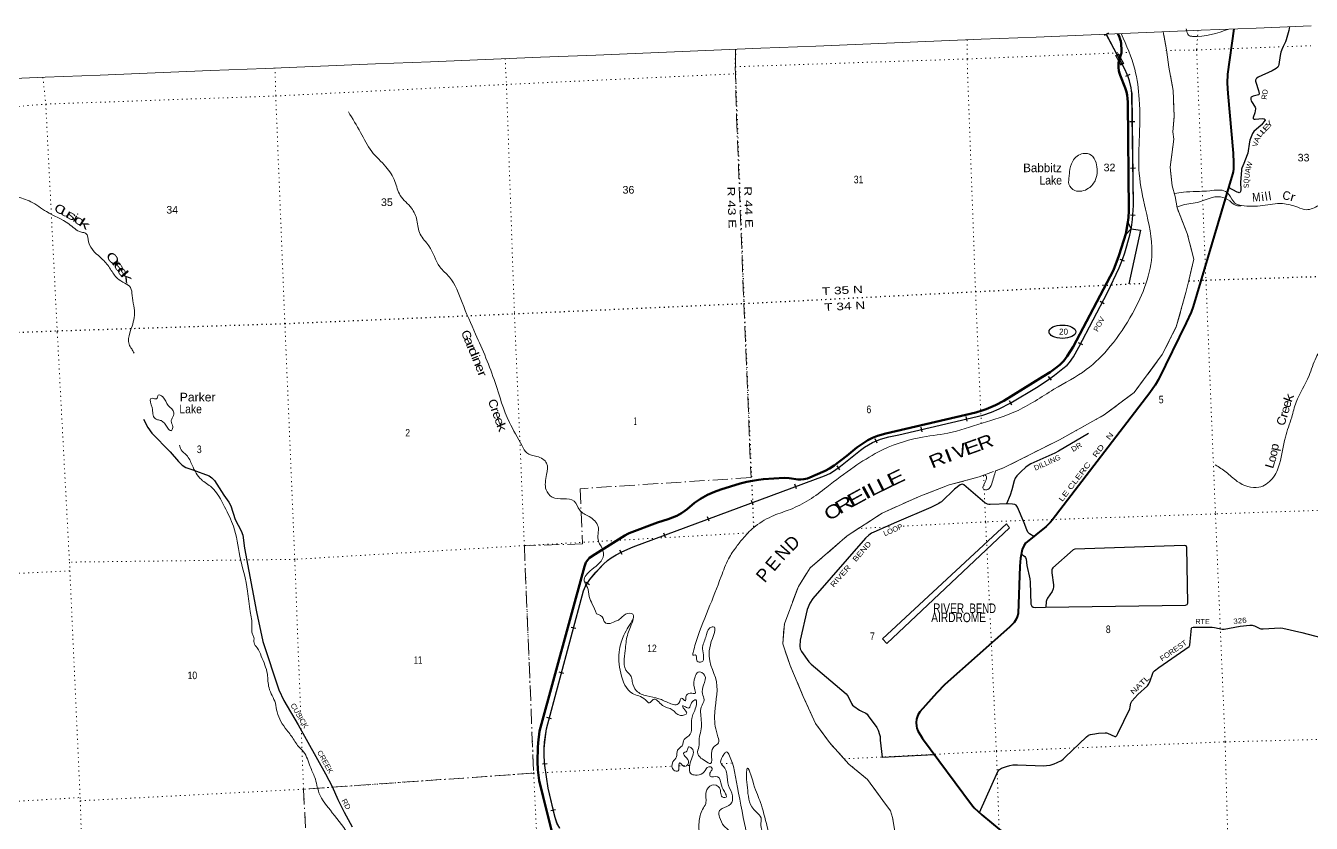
# Model space of a CAD drawing. Header units: feet. Extents: x 733631 to 986127, y 195788 to 388968.
# Drawn here: x 887219 to 916945, y 367933 to 386362 of the extents above; entities that cross this region are included whole.
import ezdxf
from ezdxf.enums import TextEntityAlignment as Align

# ---------------------------------------------------------------- set-up
doc = ezdxf.new("R2010")
doc.units = ezdxf.units.FT
doc.header["$LTSCALE"] = 70
doc.linetypes.add('DOT_DASHED', pattern=[7.7, 5, -1.2, 0.3, -1.2])
doc.linetypes.add('DOTTED', pattern=[1.5, 0.3, -1.2])
for name, color, linetype, lineweight in [('17', 7, 'Continuous', 25), ('23', 7, 'Continuous', 70), ('26', 7, 'Continuous', 40), ('29', 7, 'Continuous', 25), ('34', 7, 'Continuous', 25), ('36', 7, 'Continuous', 13), ('39', 7, 'Continuous', 13), ('4', 7, 'Continuous', 13), ('44', 7, 'DOT_DASHED', 13), ('59', 7, 'Continuous', 13), ('6', 7, 'DOTTED', 25), ('7', 7, 'DOTTED', 13)]:
    doc.layers.add(name, color=color, linetype=linetype, lineweight=lineweight)
for name, color, linetype in [('27', 7, 'Continuous'), ('30', 7, 'Continuous'), ('41', 7, 'Continuous')]:
    doc.layers.add(name, color=color, linetype=linetype)

msp = doc.modelspace()

# ---------------------------------------------------------------- linework, layer by layer
at = {"layer": '17'}
msp.add_ellipse((911190.83, 379290.62), major_axis=(309.24, -1), ratio=0.500121, dxfattribs=at)
at = {"layer": '23'}
for points in [[(912474.13, 386177.35), (912500.14, 386119.97), (912526.22, 386046.61), (912539.62, 386002.17), (912543.85, 385981.72), (912546.73, 385963.23), (912559.63, 385770.42), (912559.64, 385746.26), (912555.48, 385723.91), (912552.66, 385711.21), (912505.98, 385567.62)], [(912505.98, 385567.62), (912497.33, 385536.64), (912490.04, 385503.39), (912486.01, 385461.94), (912486.01, 385399.79), (912495.21, 385321.52), (912508.44, 385268.58), (912525.12, 385220.23), (912643.11, 384926.12), (912671.8, 384836.57), (912688.1, 384754.05), (912698.59, 384677.16), (912706.33, 384595.09), (912729.97, 382083.9), (912715.51, 381933.36), (912701.54, 381824.12), (912656.3, 381552.47), (912614.52, 381406.46), (912493.13, 381042.05), (912368.24, 380715.9), (911436.19, 378939.91), (911304.27, 378729.67), (911222.5, 378619.63), (911132.27, 378526.52), (911033.58, 378447.53), (910904.97, 378355.59), (910727.51, 378245.79)], [(910727.51, 378245.79), (909839.14, 377696.11), (909644.89, 377594.05), (909430.6, 377500.94), (909334.73, 377467.08), (909190.92, 377422.56), (907107.99, 376940.15), (906916.23, 376882.24), (906801.25, 376839.32), (906689.88, 376787.13), (906439.58, 376613.28), (906206.53, 376420.39), (905914.03, 376196.92), (905803.09, 376128.33), (905708.38, 376079.86), (905295.55, 375902.62), (905208.85, 375880.75), (905143.29, 375874.41), (905077.78, 375873.68), (904870.43, 375906.11), (904752.76, 375912.49), (904277.16, 375885.28), (904166.27, 375870.17), (904028.1, 375847.6), (903892.76, 375822.21), (903737.52, 375783.66), (903288.27, 375643.07), (903290.29, 375643.15), (903144.14, 375589.44), (902986.24, 375521.73), (902822.7, 375431.44), (902679.78, 375334.67), (902515.35, 375191.63), (902461.78, 375149.31), (902380.01, 375095.7), (902272.86, 375039.27), (902077.8, 374961.85), (901826.21, 374883.45), (901173.02, 374633.96), (901140.77, 374620.29), (901070.28, 374583.61), (900385.33, 374150.91), (900258.21, 374064.47), (900213.1, 374019.33), (900173.62, 373954.44), (900137.76, 373862.48), (899099.71, 370057.37), (899065.48, 369790.06), (899061.58, 369682.02), (899055.66, 369362.47), (899059.84, 369169.36), (899090.7, 368923.24), (899184.11, 368542.85), (899577.89, 366969.51)]]:
    msp.add_lwpolyline(points, dxfattribs=at)
at = {"layer": '26'}
msp.add_lwpolyline([(915152.86, 386287.58), (915011.51, 385244.55), (915002.07, 385033.99), (915017.89, 384798.2), (915141.7, 383416.99), (915149.04, 383190.96), (915145.83, 383057.88), (915137.59, 382982.04), (915125.31, 382935.35), (914212.66, 379870.46), (914168.57, 379740.6), (914050.36, 379500.01), (913412.21, 378190.45), (913331.55, 378054.55), (913209.29, 377874.92), (910955.15, 374934.58), (910916.87, 374890.74), (910817.76, 374791.5), (910335.3, 374401.79), (910294.58, 374347), (910260.54, 374257.24), (910220.2, 374061.58), (910203.78, 373872.96), (910168.21, 372782.25), (910145.59, 372704.8), (910123.67, 372647.79), (910075.47, 372573.25), (909967.47, 372462.76), (908468.01, 371137.89), (908286.18, 370946.5), (907894.48, 370510.01), (907849.24, 370431.16), (907818.96, 370335.12), (907809.8, 370260.14), (907813.3, 370179.28), (907827.33, 370132.97), (907850.06, 370071.67), (907956.49, 369890.14), (909089.45, 368363.61), (909149.13, 368290.28), (909327.43, 368127.88), (910443.64, 367203.88)], dxfattribs=at)
at = {"layer": '29'}
for points in [[(916440.54, 386340.68), (916426.46, 386250.23), (916367.87, 386036.68), (916350.04, 385991.81), (916279.06, 385849.93), (916254.88, 385789.63), (916242.33, 385751.94), (916227.66, 385674.46), (916198.39, 385463.02), (916189.09, 385432.86), (916171.19, 385402.3), (916135.06, 385370.32), (916044.19, 385318.51), (915717.16, 385172), (915683.16, 385149.74), (915669.03, 385132.22), (915658.57, 385105), (915658.57, 385079.88), (915660.65, 385058.09), (915727.34, 384862.77), (915740.17, 384799.33), (915741.22, 384783.63), (915740.17, 384777.35), (915735.99, 384772.11), (915723.34, 384763.73), (915599.17, 384734.92), (915568.6, 384721.86), (915557.09, 384712.44), (915548.09, 384698.71), (915544.54, 384682.08), (915546.63, 384655.91), (915553.95, 384629.74), (915563.94, 384608.48), (915648.25, 384476.38), (915654.38, 384460.15), (915655.43, 384444.45), (915641.45, 384346.96), (915599.98, 384237.18), (915600.25, 384218.29), (915606.26, 384209.96), (915620.91, 384203.68), (915649.45, 384201.95), (915818.79, 384214.27), (915845.84, 384213.1), (915858.39, 384208.91), (915874.21, 384194.13), (915879.31, 384186.93), (915878.27, 384178.56), (915795.62, 384074.92), (915787.25, 384065.5), (915619.87, 383919.99), (915601.44, 383895.42), (915588.48, 383871.84), (915525.71, 383716.91), (915517.38, 383678.38), (915478.63, 383419.61), (915465.16, 383375.73), (915388.43, 383177.12), (915342.63, 383072.06), (915334.27, 383044.85), (915328.45, 383013.44), (915306.96, 382750.28), (915312.5, 382566.82), (915307.07, 382532.95), (915301.84, 382519.34), (915291.38, 382508.87), (915274.7, 382502.86), (915259.99, 382504.68), (915230.7, 382518.29), (915031.7, 382620.99)], [(912700.81, 381818.39), (912784.07, 381669.66), (912653.05, 381532.98)], [(912784.07, 381669.66), (912996.2, 381637.91), (912723.8, 380398.73)], [(889939.33, 377271.96), (890043.1, 377076.45), (890138.7, 376948.35), (890556.79, 376517.81), (890750.35, 376293.38), (890836.41, 376209.28), (890921.93, 376155.2), (891079.37, 376103.24), (891457.6, 375962.57), (891526.02, 375911.91), (891583.15, 375853.7), (891801.22, 375514.42), (891917.95, 375351.2), (891961.17, 375264.02), (892060.86, 374954.89), (892199.02, 374693.6), (892236, 374589.08), (892280.32, 374290.95), (892553.21, 372821.7), (892700.91, 372132.9), (893068.81, 371012.96), (893189.79, 370770.54), (893520.25, 370209.61), (894149.38, 369074.45), (894306.87, 368785.62), (894434.58, 368483.58), (894584.24, 368188.4), (894770.05, 367850.17)], [(911789.88, 376938.76), (911103.52, 376534.57), (911015.86, 376488.29), (910462.08, 376237.7), (910400.47, 376201.67), (910346.07, 376161.89), (910227.13, 376051.4), (910138.92, 375960.9), (910099.17, 375906.46), (910071.91, 375843.83), (910021.84, 375636.12), (909984.43, 375513.64), (909895, 375310.74)], [(910531.05, 374559.91), (910427.67, 374623.03), (910394.2, 374658.62), (910364.9, 374715.15), (910307.88, 374877.77), (910153.57, 375240.66), (910120.09, 375280.44), (910086.61, 375297.19), (910033.45, 375305.56), (909940.17, 375312.2), (909516.13, 375298.51), (909486.11, 375301.38), (909454.72, 375309.75), (909399.14, 375340.6), (908912.99, 375754.5), (908891.87, 375761.99), (908873.04, 375766.18), (908850.02, 375764.08), (908826.1, 375753.3), (908692.72, 375653.5), (908391.27, 375363.83), (908364.59, 375345.35), (908331.11, 375322.32), (908150.2, 375227.75), (907355.46, 374887.52), (906826.68, 374660.72), (906773.42, 374635.89), (906711.6, 374591.63), (906640.71, 374519.97), (905420.48, 373122.58), (905351.54, 373015.07), (905291.4, 372869.56), (905130.3, 372167.31), (905121.38, 372026.85), (905129.75, 371964.04), (905157.42, 371901.91), (905326.43, 371666.74), (905379.84, 371607.41), (906192.68, 370925.57), (906239.56, 370862.23), (906314.04, 370703.64), (906339.15, 370663.86), (906368.07, 370638.93), (906495.2, 370546.77), (906544.2, 370519.4), (906644.64, 370473.33), (906676.02, 370450.31), (906700.72, 370417.14), (906897.83, 370142.53), (906926.66, 370086.44), (906960.6, 369987.6), (906973.16, 369935.26), (906978.7, 369854.26), (907018.97, 369463.44), (908225.06, 369518.51)], [(910239.43, 374154.85), (910317.92, 374095.07), (910337.74, 374072.41), (910352.39, 374038.9), (910368.95, 373887.07), (910436.08, 373580.39), (910445.48, 373502.4), (910463.29, 372992.07), (910480.52, 372946.67), (910511.42, 372922.98), (910578.76, 372918.02), (910802.85, 372926.32), (914032.95, 372971.13), (914076.85, 372987.86), (914087.35, 373021.38), (914066.42, 374302.72), (914049.68, 374340.41), (914003.65, 374352.97), (911479.57, 374265.23), (911442.54, 374252.48), (910967.56, 373833.74), (910952.43, 373809.78), (910946.64, 373785.58), (910946.08, 373718.72), (910982.21, 373440.12), (910983.52, 373399.21), (910978.03, 373348), (910951.58, 373291.07), (910844.68, 373137.76), (910827.37, 373103.03), (910813.68, 373055.88), (910806.29, 372926.38)], [(909270.29, 368179.93), (909695.81, 369127.4), (909739.38, 369176.3), (909779.13, 369203.51), (909897.08, 369247.87), (909973.73, 369270.51), (910046.96, 369283.07), (910148.27, 369285.43), (910759.87, 369261.66), (910825.35, 369264.23), (910909.04, 369276.8), (910996.92, 369304.02), (911068.2, 369335.64), (911168.5, 369385.67), (911206.17, 369414.98), (911251.13, 369459.47), (911746, 369930.04), (911783.67, 369958.3), (911797.27, 369965.63), (911840.16, 369981.33), (911888.29, 369993.89), (911940.6, 370002.27), (911976.58, 370009.05), (912024.29, 370014.83), (912180.18, 370022.16), (912206.64, 370019.59), (912235.63, 370012.74), (912405.11, 369939.46), (912420.81, 369936.32), (912428.13, 369938.41), (912436.5, 369943.65), (912442.78, 369949.93), (912451.15, 369962.49), (912474.13, 370005.27), (912745.69, 370578.41), (912760.82, 370626.2), (912774.7, 370708.65), (912785.92, 370735.07), (912796.39, 370751.81), (912938.32, 370908.46), (913160.57, 371108.42), (913189.75, 371153.8), (913218.34, 371227.62), (913270.82, 371376.89), (913290.19, 371421.8), (913319.48, 371455.3), (913420.04, 371533.78), (914123.92, 372017.98), (914131.32, 372031.07), (914137.6, 372045.73), (914145.34, 372135.83), (914173.17, 372437.25), (914184.7, 372456.17), (914212.92, 372464.47), (914651.47, 372463.36), (914704.63, 372456.09), (914887.9, 372417.62), (914930.61, 372416.31), (915299.69, 372483.33), (915522.76, 372506.34), (915577.16, 372508.43), (915600.18, 372504.24), (915629.47, 372495.87), (915757.11, 372433.06), (915781.23, 372426.48), (915830.34, 372422.59), (916225.29, 372444.95), (916290.67, 372439.33), (916726.91, 372342.43), (917165.3, 372221.59)]]:
    msp.add_lwpolyline(points, dxfattribs=at)
at = {"layer": '34'}
for p, q in [((912255.69, 386188.51), (912157.86, 386136.89)), ((912751.61, 385230.84), (912648.4, 385191.07)), ((912862.09, 384138.6), (912751.49, 384137.18)), ((912878.51, 383066.52), (912767.91, 383065.09)), ((912872.42, 381977.11), (912762.03, 381984.19)), ((912626.36, 380918.88), (912524.56, 380962.13)), ((912158.26, 379934.54), (912060.46, 379986.22)), ((911659.6, 378985.33), (911561.8, 379037.01)), ((910935.18, 378169.6), (910869.16, 378258.35)), ((910020.02, 377595.01), (909969.14, 377693.22)), ((908991.96, 377221.97), (908967.01, 377329.73)), ((907947.98, 376977.55), (907923.03, 377085.31)), ((906904.75, 376715.64), (906862.67, 376817.94)), ((906045.53, 376101.17), (905983.19, 376192.54)), ((905042.99, 375662.07), (905004.52, 375765.77)), ((904038.64, 375286.68), (904000.17, 375390.39)), ((903019.74, 374911.47), (902981.27, 375015.17)), ((902015.38, 374536.08), (901976.91, 374639.78)), ((901009, 374145.24), (900959.75, 374244.28)), ((900254.39, 373444.56), (900161.9, 373505.23)), ((899936.82, 372429.63), (899829.97, 372458.22)), ((899662.17, 371393.19), (899555.32, 371421.78)), ((899378.97, 370344.98), (899272.12, 370373.57)), ((899277.9, 369303.21), (899167.57, 369295.33)), ((899471.69, 368244.99), (899364, 368219.76))]:
    msp.add_line(p, q, dxfattribs=at)
msp.add_lwpolyline([(899565.93, 367816.93), (899503.1, 367937.8), (899451.27, 368092.84), (899298.39, 368745.24), (899222.99, 369268.99), (899208.5, 369471.95), (899204.65, 369658.72), (899218.16, 369805.45), (899261.09, 370115.67), (900114.15, 373303.54), (900164.62, 373412.02), (900264.59, 373564.42), (900401.33, 373731.04), (900576.86, 373918.59), (900671.84, 374001.69), (900753.99, 374064.55), (900869.95, 374137.06), (901001.81, 374202.65), (901263.99, 374318.34), (905689.92, 375960.31), (905809.22, 376013.82), (905900.87, 376071.74), (906060.14, 376180.39), (906518.79, 376552.34), (906610.61, 376624.86), (906799.04, 376731.2), (906984.04, 376807.3), (907175.85, 376861.71), (907408.8, 376911.42), (909353.34, 377361.69), (909551.2, 377429.29), (909724.93, 377506.55), (909995.25, 377646.61), (910589.07, 378004.05), (910815.95, 378148.96), (911004.22, 378289.02), (911202.15, 378438.76), (911298.63, 378515.98), (911351.64, 378578.65), (911443.31, 378708.99), (911568.81, 378935.98), (912235.08, 380196.78), (912500.61, 380769.18), (912582.67, 380962.35), (912635.75, 381116.87), (912749.76, 381522.01), (912790.22, 381696.42), (912811.93, 381887.15), (912832.38, 382205.84), (912799.04, 384793.92), (912789.02, 384866.24), (912776.95, 384927.18), (912738.35, 385091.37), (912709.4, 385181.26), (912690.12, 385231.32), (912631.99, 385358.37), (912205.91, 386165.86)], dxfattribs=at)
at = {"layer": '34', "lineweight": 13}
msp.add_lwpolyline([(899566.89, 367817.46), (899504.12, 367938.23), (899452.33, 368093.14), (899299.47, 368745.44), (899224.08, 369269.11), (899209.6, 369472), (899205.75, 369658.68), (899219.25, 369805.32), (899262.17, 370115.45), (900115.19, 373303.16), (900165.58, 373411.48), (900265.48, 373563.77), (900402.16, 373730.31), (900577.63, 373917.8), (900672.54, 374000.84), (900754.62, 374063.64), (900870.49, 374136.1), (901002.28, 374201.65), (901264.4, 374317.32), (905690.34, 375959.29), (905809.74, 376012.85), (905901.47, 376070.82), (906060.8, 376179.51), (906519.48, 376551.48), (906611.22, 376623.94), (906799.52, 376730.21), (906984.4, 376806.26), (907176.12, 376860.64), (907409.04, 376910.35), (909353.64, 377360.63), (909551.6, 377428.26), (909725.41, 377505.56), (909995.79, 377645.65), (910589.65, 378003.12), (910816.58, 378148.05), (911004.88, 378288.14), (911202.83, 378437.89), (911299.4, 378515.19), (911352.51, 378577.98), (911444.24, 378708.41), (911569.78, 378935.46), (912236.07, 380196.29), (912501.62, 380768.73), (912583.7, 380961.96), (912636.8, 381116.54), (912750.83, 381521.74), (912791.31, 381696.23), (912813.03, 381887.05), (912833.48, 382205.81), (912800.14, 384794), (912790.11, 384866.42), (912778.03, 384927.41), (912739.41, 385091.66), (912710.44, 385181.63), (912691.13, 385231.75), (912632.98, 385358.86), (912206.88, 386166.37)], dxfattribs=at)
at = {"layer": '36'}
msp.add_lwpolyline([(907027.65, 372197.2), (909896.62, 374848.41), (909965.13, 374756.09), (907131.23, 372088.02)], close=True, dxfattribs=at)
at = {"layer": '39'}
for p, q in [((914050.63, 386286.03), (914065.37, 386243.3)), ((914065.5, 386242.92), (914066.13, 386241.11))]:
    msp.add_line(p, q, dxfattribs=at)
for points in [[(909645.58, 376076.86), (909829.95, 376145.65), (911120.59, 376791.56), (912159.17, 377371.17), (912850.56, 377888.9), (913500.07, 378760.72), (913823.01, 379401.69), (914047.11, 380196.49), (914115.34, 380471.96), (914229.68, 380967.46), (914077.47, 381563.86), (913840.68, 382152.96), (913798.25, 382416.07), (913726.1, 382663.9), (913683.45, 383090.71), (913763.74, 383736.48), (913740.86, 383911.42), (913773.63, 384268.38), (913752.73, 384865.79), (913651.11, 385407.55), (913595.42, 385805.56), (913519.7, 386220.34)], [(907286.52, 367932.55), (907264.7, 368065.91), (907212.41, 368217.49), (907039.61, 368455.38), (906685.4, 368944.96), (906255.51, 369300.27), (905804.06, 369796.21), (905483.91, 370240.63), (905197.45, 370860.15), (904897.11, 371578.16), (904722.24, 372080.71), (904761.15, 372540.98), (905085.59, 373406.34), (905354.12, 373833.01), (906216.71, 374575.61), (907019, 375099.63), (907879.31, 375480.38), (908574.17, 375749.67), (909268.18, 375936.06), (909392.18, 375982.32)]]:
    msp.add_lwpolyline(points, dxfattribs=at)
for points in [[(912552.63, 386179.44), (912862.89, 385354.66), (912967.32, 384665.12), (912966.33, 383704.19), (912967.16, 382943.19), (913110.66, 382124.27), (913259.69, 381119.88), (912810.02, 379714.08), (912296.69, 378953.29), (911741.52, 378414.63), (910995.79, 377959.92), (910107.36, 377446.06), (909335.8, 377177.88), (908539.95, 376948.93), (907875.49, 376841.19), (906937.01, 376512.73), (906371.97, 376165.37), (905740.15, 375699.83), (905332.35, 375404.23), (904900.3, 375186.22), (904518.92, 375045.27), (904092.47, 374797.25), (903820.63, 374534.24), (903653.43, 374322.55), (903471.38, 374045.56), (903300.23, 373635.86), (903001.68, 372870.97), (902706.08, 372088.06), (902650.04, 371879.54), (902647.21, 371816.83), (902701.42, 371825.42), (902745.36, 371680.11), (902845.45, 371662.57), (902870.45, 371962.5), (902943.56, 372232.38), (903035.73, 372446.63), (903111.22, 372474.38), (903049.74, 372057.68), (903191.07, 371202.31), (903147.44, 370400.89), (903224.48, 369928.08), (903239.52, 369793.54), (903138.68, 369708.08), (903078.13, 369547.8), (903051.82, 369312.4), (902927.02, 369377.23), (902805.11, 369464.39), (902756.63, 369540.86), (902784.77, 369701.64), (902791.36, 369887.67), (902832.48, 370071.27), (902826.86, 370454.55), (902838.84, 370614.58), (902904.82, 370787.23), (902867.25, 370926.78), (902891.39, 371125.74), (902918.01, 371355.09), (902768.56, 371426.84), (902697.54, 371312.49), (902682.68, 371051.39), (902696.79, 370934.97), (902585.21, 370939.85), (902486.27, 370856.5), (902469.05, 370758.8), (902388.68, 370825.7), (902323.72, 370711.64), (902105.42, 370705.49), (901857.06, 370810.97), (901580.5, 370874.76), (901343.63, 370992.89), (901243.55, 371206.23), (901219.35, 371322.18), (901131.14, 371423.04), (901078.79, 371927.27), (901131.69, 372274.93), (901253.97, 372611.7), (901260.31, 372763.4), (901088.25, 372763.44), (900942.83, 372639.56), (900853.83, 372599.07), (900688.61, 372544.93), (900592.81, 372596.97), (900573.01, 372666.7), (900416.83, 372774.82)], [(914066.13, 386241.11), (914092.08, 386165.88), (914127.11, 386130.84), (914198.06, 386115.47), (915042.04, 386283.22)], [(894679.26, 384372.17), (894958.87, 383896.71), (895218.42, 383456.66), (895548.44, 383102.66), (895754.12, 382765.05), (895880.43, 382435.85), (896138.25, 382147.12), (896264.08, 381866.34), (896339.49, 381542.84), (896543.76, 381271.79), (896795.51, 380786.96), (897015.98, 380555.02), (897309.59, 379965.15), (897622.49, 379236.9), (898073.1, 378115.38), (898401.94, 377196.1), (898697.09, 376654.76), (898804.78, 376490.22), (899037.64, 376410.26), (899264.47, 376251.28), (899263.85, 375988.83), (899253.67, 375637.11), (899391.86, 375469.96), (899659.1, 375429.95), (899898.69, 375376.55), (900028.96, 375166.63), (900249.21, 375017.45), (900453.32, 374788.78), (900462.81, 374448.07), (900521.24, 374335.73), (900578.61, 374126.45), (900310.31, 373794.97), (900133.59, 373532.37), (900208.13, 373382.43), (900247.32, 373172.31), (900319.17, 372996), (900416.83, 372774.82)], [(911353.51, 382982.16), (911428.07, 383230.63), (911673.98, 383407.65), (911858.01, 383371.83), (911968.34, 383195.31), (911957.81, 382811.27), (911794.33, 382605.81), (911481.18, 382554.84), (911341.91, 382703.78), (911346.59, 382887.69), (911353.71, 382984.92)], [(886484.42, 383018.07), (886796.16, 382504.13), (886992.99, 382416.43), (887337.3, 382295.24), (887697.32, 382065.78), (888213.92, 381783.07), (888507.14, 381592.88), (888609.98, 381561.35), (888672.57, 381368.46), (888997.31, 380959.71), (889178.79, 380738.06), (889337.75, 380521.41), (889509.37, 380412.35), (889642.2, 380309.54), (889679.83, 380129.62), (889734.14, 379665.85), (889627.3, 379265.2), (889610.53, 379001.99), (889668.65, 378895.7), (889724.44, 378795.35)], [(915110.84, 382354.95), (914962.15, 382529.69), (914600.93, 382547.13), (913987.15, 382516.45), (913782.21, 382486.69)], [(915338.54, 382207.04), (915238.41, 382197.4), (915058.06, 382312.31), (914849.04, 382407.32), (914311.13, 382279.25), (913922.39, 382202.55), (913837.55, 382166.67)], [(917115.53, 382209.05), (916831.93, 382110.33), (916632.73, 382165.62), (916278.07, 382252.01), (915822.94, 382206.53), (915326.95, 382207.59), (915203.71, 382242.21), (915106.91, 382352.75)], [(917248.17, 378983.55), (917056.96, 378693.16), (916894.31, 378275.78), (916594.12, 377660.2), (916492.55, 377314.3), (916346.21, 376855.29), (916212.03, 376239.38), (916043.61, 375894.4), (915733.91, 375698.26), (915235.09, 375832.42), (914974.96, 376048.38), (914725.61, 376212.35)], [(890592.27, 377002.94), (890623.53, 377103.32), (890580.73, 377226.48), (890603.76, 377290.13), (890645.78, 377417.25), (890515.46, 377588.8), (890386.03, 377782.61), (890284.58, 377826.32), (890246.54, 377739.76), (890179.28, 377748.73), (890114.66, 377745.71), (890139.61, 377536.93), (890211.27, 377285.93), (890265.34, 377258.17), (890351.5, 377235.96), (890486.62, 377088.85), (890559.44, 377011.5), (890592.27, 377002.94)], [(890771.29, 376672.17), (890811.23, 376565.03), (890937.24, 376437.68), (891066.74, 376203.51), (891282.21, 375872.42), (891516.03, 375695.61), (891816.7, 375243.34), (892022.05, 374794.69), (892173.03, 374105.31), (892350.44, 373296.04), (892409, 372828.43), (892451.11, 372483.18), (892460.27, 372305.97), (892494.82, 372224.82), (892499.14, 372101.88), (892569.79, 371988.1), (892666.82, 371794.8), (892805.88, 371375.36), (892844.42, 371060.23), (892992.27, 370705.8), (893031.04, 370503.72), (893257.15, 370084.31), (893424.81, 369855.96), (893506.07, 369732.58), (893643.32, 369583.55), (893796.61, 369241.48), (893902.6, 368992.08), (893999.86, 368637.3), (894307.01, 368177.26), (894722.45, 367619.33), (894971.29, 367190.89), (895051.13, 366938.25), (895073.06, 366592.06), (895079.57, 366152.3), (895145.02, 365668.86), (895270.15, 365244.73), (895390.38, 364798.16), (895394.87, 364358.31), (895397.14, 363922.38), (895513.99, 363307.47), (895646.55, 362502.8), (895797.38, 362247.42), (896076.57, 362250.37), (896294.14, 362545.16), (896558.18, 362684.67), (897157.78, 362950.87), (897521.26, 363242.39), (897736.98, 363494.7), (897916.95, 363537.42), (898002.07, 363809.88), (898063.08, 364000.46), (898258.49, 364253.85), (898837.85, 364755.29), (899002.07, 364867.93), (899271.92, 364973.39), (899510.22, 365180.33), (899699.83, 365193.23), (900312.13, 365135.02), (900643.91, 365217.13), (900934.06, 365492.05), (901129.38, 365637.51), (901186.76, 365759.26), (901368.61, 365961.55), (901722, 365978.05), (901894.46, 365852.87), (902089.9, 365948.8), (902313.34, 365894.64), (902479.12, 365830.73)], [(909645.58, 376076.86), (909555.9, 375777.11), (909465.42, 375647.73), (909368.07, 375651.26), (909405.68, 375824.6), (909424.97, 375960.75), (909389.28, 375981.69)], [(901266.28, 372645.16), (901052.41, 372281.32), (900950.12, 371949.52), (900978.4, 371401.77), (901247.6, 370931.88), (901550.85, 370782.54), (901639.4, 370714), (901726.43, 370792.76), (901943.93, 370657.57), (902167.74, 370557), (902356.76, 370424.52), (902505.62, 370481.94), (902437.61, 370583.73), (902408.13, 370644.93), (902476.23, 370619.85), (902556.33, 370597.35), (902615.03, 370715.16), (902712.67, 370784.31), (902713.22, 370616.79), (902621.52, 370354.12), (902555.07, 369955.36), (902444.23, 369867.42), (902394.97, 369723.81), (902291.02, 369620.04), (902264.38, 369469.42), (902185.6, 369348.66), (902205.57, 369157.82), (902307.48, 369144.41), (902318.89, 369276.15), (902344.46, 369329.83), (902425.46, 369250.85), (902545, 369327.09), (902461.97, 369484.7), (902426.23, 369549.65), (902508.65, 369599.93), (902548.08, 369698.66), (902616.49, 369667.54), (902601.28, 369374.13), (902615.17, 369065.92), (902745.66, 369047.79), (902910.04, 369118.05), (903013.16, 369237.93), (903078.71, 369222.82), (903089.39, 369172.85), (903050, 369112.47), (903046.81, 369017.44), (903211.21, 369008.97), (903306.53, 368809.54), (903401.63, 368614.14), (903415.79, 368536.07), (903351.48, 368527.01), (903261.08, 368748.88), (903083.67, 368813.26), (902952.13, 368655.72), (902941.62, 368388.77), (902867.71, 368252.08), (902789.9, 367955.74), (902825.91, 367571.86), (902906.11, 367351.54), (902925.11, 367140.47), (902976.76, 366767.41), (902984.38, 366462.95), (903058.35, 366088.91), (903148.11, 365957.85), (903211.1, 366110.18), (903325.32, 366093.31), (903375.8, 365899.85), (903357.63, 365624.47), (903392.14, 365504.96), (903493.21, 365507.66), (903549.37, 365635.44), (903576.83, 365769.96), (903692.17, 365888.39), (903753.45, 366034.57), (903654.69, 366104.65), (903660.72, 366262.39), (903541.37, 366456.66), (903491.92, 366708.7), (903425.01, 367024.53), (903342.1, 367101.4), (903328.15, 367175.44)], [(903328.15, 367175.44), (903369.13, 367322.7), (903300.62, 367355.83), (903199.23, 367359.17), (903074.3, 367583.46), (903055.94, 367703.73), (903120.4, 367749.13), (903186.44, 367606.87), (903292.21, 367440.22), (903345.18, 367472.98), (903278.86, 367659.63), (903233.48, 367754.41), (903279.61, 367762.62), (903405, 367647.36), (903554.07, 367622.02), (903501.29, 367742.69), (903364.98, 367873.6), (903261.58, 368072.65), (903252.7, 368205.47), (903321.97, 368275.32), (903519.33, 368373.36), (903562.16, 368563.09), (903468.7, 368805), (903428.51, 369073.63), (903381.16, 369206.67), (903286.94, 369345.59), (903358.99, 369518.52), (903404.54, 369577.17), (903540.45, 369375.6), (903634.4, 369006.53), (903837.76, 367929.99), (904047.73, 367156.56), (904526.64, 366153.45), (904700.91, 365757.86), (904991.9, 365297.06), (905075.13, 365214.15), (905100.52, 365388.94), (904939.43, 365882.04), (904725.92, 366253.6), (904721.76, 366334.15), (904777.89, 366344.85), (904841.28, 366293.3), (904781.46, 366589.27), (904557.52, 367045.12), (904288.61, 367666.42), (904216.38, 367889.14), (904221.78, 368058.96), (904111.62, 368193.1), (904010.36, 368311.51), (903901.16, 368819.15), (903885.31, 369086.89), (903899.89, 369196.57), (904049.76, 368842.23), (904207.41, 368415.59), (904364.16, 367849.61), (904475.31, 367461.16), (904821.4, 366756.66), (905023.94, 366087.86), (905088.57, 365816.34), (905420.59, 364796.27), (905589.24, 364039.08), (905685.95, 363577.29), (905670.23, 363019.4), (905685.34, 362569.95), (905768.29, 362061.08), (905695.97, 361736.74), (905722.94, 361528.06), (905785.91, 361759.11), (905873.14, 361833.83), (905982.25, 361524.02), (906111.62, 360900.24), (906281.25, 360163.28), (906400.37, 359777.22), (906439.22, 359456.05), (906546.62, 358944.29), (906582.51, 358641.15), (906602.69, 357505.59), (906655.53, 356874.2), (906643.89, 356080.32), (906676.82, 355873.94), (906594.8, 355619.79), (906519.19, 355202.44), (906515.76, 354994.36), (906454.38, 354850.18), (906424.23, 354689.3), (906322.02, 354434.21), (906330.4, 354232.74), (906372.73, 354079.28), (906370.91, 353879.35), (906335.64, 353700.06), (906411.24, 353647.07)]]:
    msp.add_spline(points, degree=3, dxfattribs=at)
at = {"layer": '4'}
msp.add_lwpolyline([(886397, 385121.23), (887669.87, 385172.07), (888942.71, 385222.99), (890215.6, 385273.97), (891488.5, 385325.03), (892761.36, 385376.16), (894034.22, 385427.36), (895307.08, 385478.64), (896579.96, 385529.99), (897852.82, 385581.41), (899125.68, 385632.91), (900398.5, 385684.48), (901671.36, 385736.12), (902944.22, 385787.84), (904217.07, 385839.62), (905489.9, 385891.49), (906762.73, 385943.42), (908035.57, 385995.42), (909308.4, 386047.5), (910581.23, 386099.65), (911854.04, 386151.87), (913126.86, 386204.17), (914399.69, 386256.55), (915672.5, 386308.99), (916945.31, 386361.5)], dxfattribs=at)
msp.add_lwpolyline([(886397, 385121.23), (887669.87, 385172.07), (888942.71, 385222.99), (890215.6, 385273.97), (891488.5, 385325.03), (892761.36, 385376.16), (894034.22, 385427.36), (895307.08, 385478.64), (896579.96, 385529.99), (897852.82, 385581.41), (899125.68, 385632.91), (900398.5, 385684.48), (901671.36, 385736.12), (902944.22, 385787.84), (904217.07, 385839.62), (905489.9, 385891.49), (906762.73, 385943.42), (908035.57, 385995.42), (909308.4, 386047.5), (910581.23, 386099.65), (911854.04, 386151.87), (913126.86, 386204.17), (914399.69, 386256.55), (915672.5, 386308.99), (916945.31, 386361.5)], dxfattribs=at)
at = {"layer": '44'}
for points in [[(907343.9, 367581.9), (907264.7, 368065.91), (907212.41, 368217.49), (907039.61, 368455.38), (906685.4, 368944.96), (906255.51, 369300.27), (905804.06, 369796.21), (905483.91, 370240.63), (905197.45, 370860.15), (904897.11, 371578.16), (904722.24, 372080.71), (904761.15, 372540.98), (905085.59, 373406.34), (905354.12, 373833.01), (906216.71, 374575.61), (907019, 375099.63), (907879.31, 375480.38), (908574.17, 375749.67), (909268.18, 375936.06), (909829.95, 376145.65), (911120.59, 376791.56), (912159.17, 377371.17), (912850.56, 377888.9), (913500.07, 378760.72), (913823.01, 379401.69), (914047.11, 380196.49), (914115.34, 380471.96), (914229.68, 380967.46), (914077.47, 381563.86), (913840.68, 382152.96), (913798.25, 382416.07), (913726.1, 382663.9), (913683.45, 383090.71), (913763.74, 383736.48), (913740.86, 383911.42), (913773.63, 384268.38), (913752.73, 384865.79), (913651.11, 385407.55), (913595.42, 385805.56), (913519.7, 386220.34)], [(903629.3, 385815.71), (903628.58, 385777.26), (903627.33, 385408.04), (903655.07, 384248.47), (903825.01, 379945.99), (903990.9, 375920.74), (900038.33, 375663.4), (900095.35, 374388.33), (898749.41, 374347.86), (898964.16, 369091.21), (893643.68, 368718.87), (893904.6, 363458.12), (894118.59, 358105.46), (891556.37, 357939.86), (891629.65, 356469.43), (888957.38, 356321.74), (889057.4, 352532.78), (894380.21, 352764.2), (894626.91, 347476.75), (889295.98, 347223.73), (889305.8, 346977.08), (889478.45, 341607.96), (889620.43, 339219.59)]]:
    msp.add_lwpolyline(points, dxfattribs=at)
at = {"layer": '59'}
msp.add_line((912511.09, 385584.78), (912511.35, 385584.92), dxfattribs=at)
for points in [[(912484.76, 385713.87), (912608.35, 385490.16), (912539.43, 385452.08), (912415.83, 385675.77)], [(912426.7, 385672.63), (912481.62, 385702.99), (912597.47, 385493.29), (912542.56, 385462.95)]]:
    msp.add_lwpolyline(points, close=True, dxfattribs=at)
at = {"layer": '6'}
for points in [[(903629.3, 385815.71), (903625.25, 385413.75), (903629.64, 385250.45), (903826.79, 379942.51), (904049.77, 374762.8)], [(914116.48, 380464.13), (914509.1, 380483.81), (917184.43, 380570.68)], [(886630.93, 379259.32), (887948.82, 379311.96), (893211.31, 379479.02), (898511.18, 379706.36), (903826.79, 379942.51), (909180.91, 380216.8), (913150.79, 380415.74)]]:
    msp.add_lwpolyline(points, dxfattribs=at)
at = {"layer": '7'}
for p, q in [((907189.63, 374781.04), (906473.36, 374743.24)), ((888239.33, 373764.13), (886852.88, 373698.22)), ((902329.46, 369258.74), (902589.8, 369271.7)), ((903310.65, 369307.58), (903559.52, 369319.97)), ((887062.64, 368442.7), (888477.37, 368526.74))]:
    msp.add_line(p, q, dxfattribs=at)
for points in [[(914326.66, 386253.54), (914293.25, 385800.97), (914509.1, 380483.81), (914729.31, 375082.08), (914952.76, 369813.73), (915099.6, 364461.05), (915424.18, 359155.03), (915713.29, 353869.56), (915879.33, 349590.97)], [(909314.89, 377173.39), (909180.91, 380216.8), (908987.33, 385593.39), (908985.85, 386034.3)], [(913583.31, 385790.02), (914293.25, 385800.97), (916964.32, 385901.66)], [(898304, 385599.67), (898334.74, 385005.17), (898518.64, 379718.82), (898749.3, 374349.87), (898964.16, 369091.21), (899225.74, 363711.59), (899478.5, 358424.42), (899760.59, 353039.71), (900017.55, 347710.34), (900305.52, 342172.49), (900338.29, 341673.49)], [(903625.25, 385413.75), (908987.33, 385593.39), (912716.72, 385743.24)], [(895021.89, 339436.6), (894866.9, 341888.2), (894626.91, 347476.75), (894380.21, 352764.2), (894118.59, 358105.46), (893905.53, 363446.97), (893642.67, 368733.67), (893439.98, 374031.25), (893211.31, 379479.02), (893000.29, 384741.9), (892982.24, 385385.04)], [(886424, 384444.03), (887682.4, 384550.05), (893000.5, 384737.87), (898330.7, 385004.98), (903629.64, 385250.45)], [(887615.85, 385169.91), (887682.4, 384550.05), (887948.57, 379277.64), (888230.71, 373967.1), (888239.33, 373764.13), (888477.37, 368526.74), (888479.2, 368452.14), (888652.42, 363215.75), (888656.45, 363119.29), (888906.17, 357870.09), (888917.18, 357735.35), (889054.39, 352608.32), (889295.72, 347268.13), (889478.76, 341606.27), (889620.4, 339220.02)], [(909505.25, 372981.33), (909415.04, 374898.48), (909367.34, 375981.92)], [(917407.32, 375172.53), (914729.31, 375082.08), (909415.04, 374898.48), (907504.3, 374797.65)], [(903917.93, 374640.92), (898749.41, 374347.86), (893439.98, 374031.25), (888230.71, 373967.1)], [(910762.21, 346660.6), (910671.54, 348211.97), (910459.57, 353571.7), (910141.09, 358916.36), (909850.73, 364226), (909664.39, 369599.03), (909516.17, 372749.07)], [(906146.41, 369420.12), (909664.39, 369599.03), (914952.76, 369813.73), (917625.75, 369882.12)], [(888479.2, 368452.14), (893663.59, 368720.51), (898964.16, 369091.21), (902174.71, 369251.03)]]:
    msp.add_lwpolyline(points, dxfattribs=at)

# ---------------------------------------------------------------- texts
at = {"layer": '17'}
msp.add_text('20', height=140, dxfattribs=at).set_placement((911216.88, 379222.31), align=Align.CENTER)
at = {"layer": '27', "width": 1.4}
msp.add_text('LE CLERC   RD   N', height=120, rotation=52.525, dxfattribs=at).set_placement((911187.7, 375352.98))
at = {"layer": '30'}
for s, rotation, width, p in [('RD', 81.547, 0.9, (915925.44, 384767.4)), ('E', 47.002, 1.75, (915954.09, 383975.43)), ('Y', 51.429, 1.6, (916018.31, 384055.12)), ('L', 57.945, 1.6, (915806.06, 383824.89)), ('L', 50.002, 1.85, (915885.25, 383902.86)), ('A', 67.945, 1.2, (915746, 383710.32)), ('W', 70.446, 0.85, (915566.87, 383118.34)), ('U', 82.332, 0.8, (915519.79, 382890.17)), ('A', 79.332, 0.95, (915532.81, 383004.67)), ('Q', 85.332, 0.7, (915500.6, 382768.22)), ('S', 91.73, 0.75, (915502.07, 382662.35)), ('DR', 30.493, 1.1, (911546.35, 376575.5)), ('DILLING', 24.347, 1.05, (910864.24, 376212.48)), ('LOOP', 23.215, 1.05, (907297.12, 374655.75)), ('RIVER   BEND', 48.872, 1.25, (906341.62, 373880.43)), ('326', 5.889, 1.15, (915301.27, 372553.87)), ('FOREST', 34.524, 1.1, (913790.03, 371873.25)), ('NATL', 43.978, 1.3, (913023.13, 371085.6)), ('CUSICK', 300.504, 1.05, (893496.64, 370387.58)), ('CREEK', 298.996, 1.05, (894091.89, 369322.59)), ('RD', 298.783, 1.1, (894578.69, 368345.87))]:
    msp.add_text(s, height=120, rotation=rotation, dxfattribs=dict(at, width=width)).set_placement(p, align=Align.CENTER)
for s, rotation, p in [('V', 77.483, (915710.38, 383612.89)), ('RTE', 359.855, (914431.05, 372533.92))]:
    msp.add_text(s, height=120, rotation=rotation, dxfattribs=at).set_placement(p, align=Align.CENTER)
at = {"layer": '34', "width": 1.05}
msp.add_text('POV', height=120, rotation=62.146, dxfattribs=at).set_placement((912007.57, 379280.58))
at = {"layer": '36'}
for s, width, p in [('AIRDROME', 0.8, (908790.65, 372579.73)), ('RIVER', 0.8, (908559.1, 372792.11)), ('BEND', 0.75, (909348.42, 372791.19))]:
    msp.add_text(s, height=220, dxfattribs=dict(at, width=width)).set_placement(p, align=Align.CENTER)
at = {"layer": '41'}
msp.add_text('Babbitz', height=200, dxfattribs=at).set_placement((910283.75, 382977.55))
for s, width, p in [('Lake', 0.9, (910659.11, 382692.18)), ('Parker', 1.05, (890780.89, 377680.49)), ('Lake', 0.9, (890770.89, 377405.13))]:
    msp.add_text(s, height=200, dxfattribs=dict(at, width=width)).set_placement(p)
for s, height, rotation, width, p in [('M', 200, 4.193, 0.85, (915681.96, 382302.64)), ('C', 200, 349, 0.95, (916354.62, 382339)), ('r', 200, 345.005, 1.2, (916495.51, 382308.05)), ('C', 200, 331.283, 1.3, (887964.87, 382032.88)), ('u', 200, 331.337, 1.6, (888100.58, 381963.36)), ('s', 200, 331.337, 1.7, (888227.54, 381896.24)), ('i', 200, 331.337, 1.25, (888323.66, 381834.58)), ('c', 200, 327.571, 1.75, (888403.68, 381780.99)), ('k', 200, 326.492, 1.8, (888523.83, 381701.76)), ('C', 200, 308.73, 1.55, (889149.54, 380928.4)), ('r', 200, 309.308, 2, (889248.85, 380813.93)), ('e', 200, 308.308, 1.75, (889310.35, 380729.12)), ('e', 200, 305.025, 1.65, (889382.62, 380622.16)), ('k', 200, 310.15, 2.05, (889478.39, 380502.09)), ('G', 200, 292.987, 1.1, (897323.77, 379172.89)), ('a', 200, 292.102, 1.35, (897381.09, 379034.02)), ('r', 200, 292.102, 1.4, (897434.71, 378901.98)), ('d', 200, 292.102, 1.45, (897485.4, 378789.85)), ('i', 200, 292.102, 1.05, (897531.92, 378665.29)), ('n', 200, 292.102, 1.35, (897576.66, 378565.16)), ('e', 200, 291.677, 1.25, (897637.1, 378417.68)), ('r', 200, 291.677, 1.4, (897686.54, 378283.27)), ('k', 200, 68.65, 1.4, (916517.97, 377730.04)), ('C', 200, 288.635, 1.1, (897938.36, 377597.05)), ('r', 200, 288.635, 1.3, (897986.67, 377453.81)), ('e', 200, 73.954, 1.1, (916432.14, 377461.05)), ('e', 200, 73.318, 1.1, (916470.22, 377595.12)), ('e', 200, 289.433, 1.2, (898032.94, 377332.12)), ('e', 200, 291.324, 1.25, (898084.06, 377185.41)), ('C', 200, 72.317, 1.05, (916350.87, 377199.11)), ('r', 200, 72.317, 1.3, (916396.78, 377343.14)), ('k', 200, 291.324, 1.4, (898133.31, 377049.25)), ('V', 300, 19.562, 1.2, (908867.78, 376391.7)), ('E', 300, 19.562, 1.4, (909148.77, 376487.67)), ('R', 300, 20.421, 1.25, (909458.13, 376600.02)), ('p', 200, 79.031, 1.1, (916186.43, 376609.01)), ('R', 300, 22.482, 1.3, (908350.91, 376194.8)), ('I', 300, 21.263, 1.45, (908606.18, 376291.14)), ('E', 300, 25.597, 1.5, (907401.78, 375782.52)), ('L', 200, 73.219, 1.2, (916084.56, 376199.37)), ('L', 300, 26.814, 1.45, (906918.52, 375547.22)), ('L', 300, 26.814, 1.45, (907133.28, 375653.14)), ('R', 300, 30.578, 1.45, (906218.61, 375169.32)), ('E', 300, 28.617, 1.6, (906496.6, 375322.52)), ('I', 300, 28.617, 1.7, (906722.65, 375445.86)), ('O', 300, 32.835, 1.3, (905968.87, 375016.06))]:
    msp.add_text(s, height=height, rotation=rotation, dxfattribs=dict(at, width=width)).set_placement(p, align=Align.CENTER)
for s, height, rotation, p in [('i', 200, 7.193, (915831.54, 382310.41)), ('l', 200, 9.457, (915918.68, 382317.71)), ('l', 200, 9.74, (916003.84, 382330.74)), ('o', 200, 76.894, (916129.76, 376333.48)), ('o', 200, 78.973, (916159.64, 376470.84)), ('N', 300, 48.624, (904832.53, 374091.22)), ('D', 300, 43.288, (905043.1, 374299.5)), ('E', 300, 49.863, (904608.67, 373834.9)), ('P', 300, 49.863, (904392.86, 373574.52))]:
    msp.add_text(s, height=height, rotation=rotation, dxfattribs=at).set_placement(p, align=Align.CENTER)
at = {"layer": '6', "width": 1.35}
for s, rotation, p in [('R 43 E', 272.127, (903457.76, 382159.4)), ('R 44 E', 272.127, (903844.27, 382165.97)), ('T 35 N', 2.933, (906105.93, 380161.52)), ('T 34 N', 2.933, (906160.58, 379793.57))]:
    msp.add_text(s, height=175, rotation=rotation, dxfattribs=at).set_placement(p, align=Align.CENTER)
at = {"layer": '7'}
for s, width, p in [('33', 1.05, (916630.19, 383226.58)), ('31', 0.85, (906366.3, 382720.03)), ('32', 1.05, (912142.94, 382998.79)), ('36', 1.05, (901019.04, 382482.67)), ('35', 1.05, (895433.27, 382195.95)), ('34', 1.05, (890469.72, 382021.04)), ('6', 0.85, (906660, 377408.19)), ('5', 0.85, (913419.34, 377636.38)), ('1', 0.4, (901279.32, 377138.72)), ('2', 0.85, (895995.77, 376869.75)), ('3', 0.85, (891176.57, 376486.49)), ('8', 0.85, (912194.92, 372327.36)), ('7', 0.85, (906741.38, 372165.99)), ('12', 0.85, (901588.97, 371886.5)), ('11', 0.65, (896193.72, 371617.88)), ('10', 0.85, (890961.52, 371262.98))]:
    msp.add_text(s, height=175, dxfattribs=dict(at, width=width)).set_placement(p)

doc.saveas('drawing.dxf')
